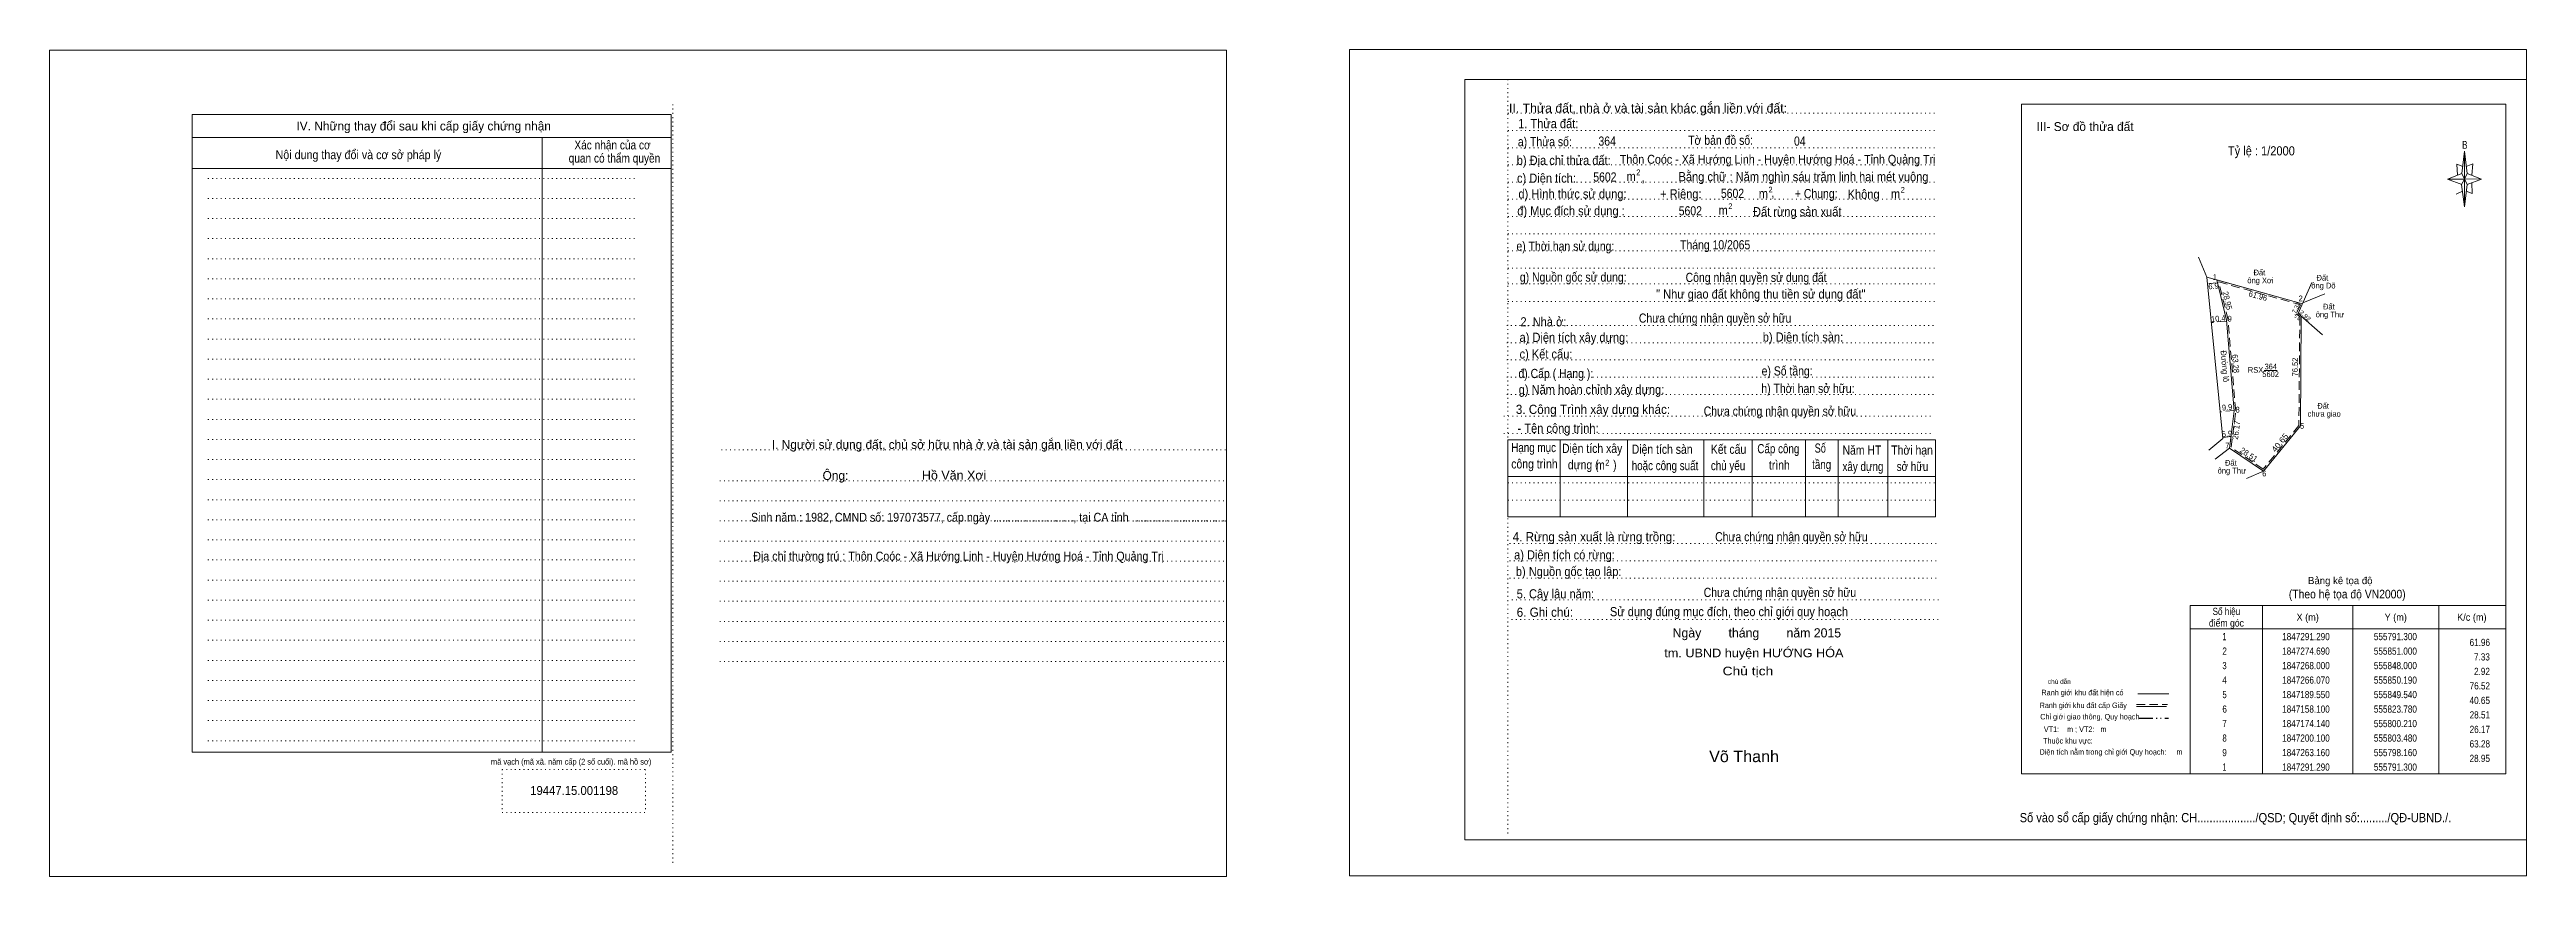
# Model space of a CAD drawing. Header units: metres. Extents: x 554280 to 556007, y 1846875 to 1847452.
import ezdxf
from ezdxf.enums import TextEntityAlignment as Align

# ---------------------------------------------------------------- set-up
doc = ezdxf.new("R2010")
doc.units = ezdxf.units.M
doc.header["$LTSCALE"] = 2
for name, pattern in [('DASH_DOUBLE_DOT', [9.2, 5, -1.2, 0.3, -1.2, 0.3, -1.2]), ('DOTTED', [1.5, 0.3, -1.2]), ('MEDIUM_DASHED', [4.5, 3, -1.5])]:
    doc.linetypes.add(name, pattern=pattern)
for name, color, linetype, lineweight in [('1', 7, 'DOTTED', 13), ('10', 7, 'Continuous', 13), ('17', 7, 'Continuous', 13), ('2', 7, 'Continuous', 13), ('30', 7, 'Continuous', 13), ('63', 7, 'Continuous', 13)]:
    doc.layers.add(name, color=color, linetype=linetype, lineweight=lineweight)
for name, color, linetype in [('11', 7, 'Continuous'), ('12', 7, 'Continuous'), ('18', 7, 'Continuous'), ('20', 7, 'Continuous'), ('3', 7, 'Continuous'), ('5', 7, 'Continuous'), ('50', 7, 'Continuous'), ('9', 7, 'Continuous')]:
    doc.layers.add(name, color=color, linetype=linetype)

msp = doc.modelspace()

# ---------------------------------------------------------------- linework, layer by layer
at = {"layer": '1', "linetype": 'Continuous'}
for p, q in [((555266.84, 1847431.09), (556007.24, 1847431.09)), ((555266.84, 1847431.09), (555266.84, 1846901.09)), ((556007.24, 1847431.09), (556007.24, 1846901.09)), ((555266.84, 1846901.09), (556007.24, 1846901.09))]:
    msp.add_line(p, q, dxfattribs=at)
at = {"layer": '1'}
for p, q in [((555296.84, 1847431.09), (555296.84, 1846905.49)), ((554714.64, 1847413.69), (554714.64, 1846883.69)), ((555296.84, 1847407.49), (555595.04, 1847407.49)), ((555296.84, 1847395.49), (555595.04, 1847395.49)), ((555296.84, 1847383.49), (555595.04, 1847383.49)), ((555296.84, 1847371.49), (555595.04, 1847371.49)), ((554390.24, 1847362.09), (554688.44, 1847362.09)), ((555296.84, 1847359.49), (555595.04, 1847359.49)), ((554390.24, 1847348.09), (554688.44, 1847348.09)), ((554390.24, 1847334.09), (554688.44, 1847334.09)), ((555296.84, 1847347.49), (555595.04, 1847347.49)), ((555296.84, 1847335.49), (555595.04, 1847335.49)), ((554390.24, 1847320.09), (554688.44, 1847320.09)), ((555296.84, 1847323.49), (555595.04, 1847323.49)), ((554390.24, 1847306.09), (554688.44, 1847306.09)), ((555296.84, 1847311.49), (555595.04, 1847311.49)), ((555296.84, 1847299.49), (555595.04, 1847299.49)), ((554390.24, 1847292.09), (554688.44, 1847292.09)), ((555296.84, 1847288.49), (555595.04, 1847288.49)), ((554390.24, 1847278.09), (554688.44, 1847278.09)), ((555296.84, 1847276.29), (555595.04, 1847276.29)), ((554390.24, 1847264.09), (554688.44, 1847264.09)), ((554390.24, 1847250.09), (554688.44, 1847250.09)), ((555296.04, 1847259.49), (555594.24, 1847259.49)), ((555296.04, 1847247.49), (555594.24, 1847247.49)), ((554390.24, 1847236.09), (554688.44, 1847236.09)), ((555296.04, 1847235.49), (555594.24, 1847235.49)), ((554390.24, 1847222.09), (554688.44, 1847222.09)), ((555296.04, 1847223.49), (555594.24, 1847223.49)), ((554390.24, 1847208.09), (554688.44, 1847208.09)), ((555294.04, 1847196.29), (555592.24, 1847196.29)), ((555296.04, 1847211.49), (555594.24, 1847211.49)), ((554390.24, 1847194.09), (554688.44, 1847194.09)), ((554390.24, 1847180.09), (554688.44, 1847180.09)), ((555294.04, 1847184.29), (555592.24, 1847184.29)), ((554390.24, 1847166.09), (554688.44, 1847166.09)), ((554748.44, 1847172.89), (555100.64, 1847172.89)), ((554390.24, 1847152.09), (554688.44, 1847152.09)), ((554747.24, 1847151.29), (555099.44, 1847151.29)), ((555296.84, 1847149.89), (555595.04, 1847149.89)), ((554390.24, 1847138.09), (554688.44, 1847138.09)), ((554747.24, 1847137.29), (555099.44, 1847137.29)), ((555296.84, 1847137.89), (555595.04, 1847137.89)), ((554390.24, 1847124.09), (554688.44, 1847124.09)), ((554390.24, 1847110.09), (554688.44, 1847110.09)), ((554747.24, 1847123.29), (555099.44, 1847123.29)), ((554747.24, 1847109.29), (555099.44, 1847109.29)), ((554390.24, 1847096.09), (554688.44, 1847096.09)), ((554747.24, 1847095.29), (555099.44, 1847095.29)), ((555298.04, 1847107.49), (555596.24, 1847107.49)), ((555298.04, 1847095.49), (555596.24, 1847095.49)), ((554390.24, 1847082.09), (554688.44, 1847082.09)), ((554747.24, 1847081.29), (555099.44, 1847081.29)), ((555298.04, 1847083.49), (555596.24, 1847083.49)), ((554390.24, 1847068.09), (554688.44, 1847068.09)), ((554747.24, 1847067.29), (555099.44, 1847067.29)), ((555299.64, 1847068.29), (555597.84, 1847068.29)), ((554390.24, 1847054.09), (554688.44, 1847054.09)), ((554390.24, 1847040.09), (554688.44, 1847040.09)), ((554747.24, 1847053.29), (555099.44, 1847053.29)), ((555299.44, 1847054.49), (555597.64, 1847054.49)), ((554390.24, 1847026.09), (554688.44, 1847026.09)), ((554747.24, 1847039.29), (555099.44, 1847039.29)), ((554747.24, 1847025.29), (555099.44, 1847025.29)), ((554390.24, 1847012.09), (554688.44, 1847012.09)), ((554390.24, 1846998.09), (554688.44, 1846998.09)), ((554390.24, 1846984.09), (554688.44, 1846984.09)), ((554390.24, 1846970.09), (554688.44, 1846970.09)), ((554595.44, 1846950.09), (554695.44, 1846950.09)), ((554595.44, 1846950.09), (554595.44, 1846920.09)), ((554695.44, 1846950.09), (554695.44, 1846920.09)), ((554595.44, 1846920.09), (554695.44, 1846920.09))]:
    msp.add_line(p, q, dxfattribs=at)
at = {"layer": '1', "linetype": 'Continuous'}
for points in [[(554279.84, 1846875.49), (555100.64, 1846875.49), (555100.64, 1847451.49), (554279.84, 1847451.49)], [(555186.44, 1846875.89), (556007.24, 1846875.89), (556007.24, 1847451.89), (555186.44, 1847451.89)]]:
    msp.add_lwpolyline(points, close=True, dxfattribs=at)
at = {"layer": '10'}
for p, q in [((555296.84, 1847179.89), (555595.04, 1847179.89)), ((555296.84, 1847179.89), (555296.84, 1847126.09)), ((555333.44, 1847179.89), (555333.44, 1847126.09)), ((555380.24, 1847179.89), (555380.24, 1847126.09)), ((555433.44, 1847179.89), (555433.44, 1847126.09)), ((555467.24, 1847179.89), (555467.24, 1847126.09)), ((555504.44, 1847179.89), (555504.44, 1847126.09)), ((555527.24, 1847179.89), (555527.24, 1847126.09)), ((555561.84, 1847179.89), (555561.84, 1847126.09)), ((555595.04, 1847179.89), (555595.04, 1847126.09)), ((555296.84, 1847154.29), (555595.04, 1847154.29)), ((555296.84, 1847126.09), (555595.04, 1847126.09))]:
    msp.add_line(p, q, dxfattribs=at)
at = {"layer": '17'}
for p, q in [((555958.24, 1847351.09), (555962.64, 1847353.09)), ((555969.44, 1847351.49), (555965.24, 1847353.09))]:
    msp.add_line(p, q, dxfattribs=at)
at = {"layer": '2'}
for p, q in [((554379.24, 1847406.69), (554713.44, 1847406.69)), ((554379.24, 1847406.69), (554379.24, 1846962.09)), ((554713.44, 1847406.69), (554713.44, 1846962.09)), ((554379.24, 1847390.69), (554713.44, 1847390.69)), ((554623.44, 1847390.69), (554623.44, 1846962.09)), ((554379.24, 1847369.09), (554713.44, 1847369.09)), ((554379.24, 1846962.09), (554713.44, 1846962.09))]:
    msp.add_line(p, q, dxfattribs=at)
msp.add_lwpolyline([(555655.04, 1847413.89), (555992.84, 1847413.89), (555992.84, 1846947.09), (555655.04, 1846947.09)], close=True, dxfattribs=at)
at = {"layer": '30'}
for p, q in [((555962.24, 1847365.49), (555964.04, 1847381.09)), ((555962.24, 1847357.89), (555952.24, 1847361.49)), ((555965.84, 1847357.89), (555964.04, 1847342.29)), ((555965.84, 1847365.49), (555975.84, 1847361.49)), ((555969.04, 1847359.09), (555969.44, 1847351.49))]:
    msp.add_line(p, q, dxfattribs=at)
for points in [[(555962.84, 1847370.29), (555958.64, 1847371.89), (555959.24, 1847364.29)], [(555965.24, 1847370.29), (555969.84, 1847372.29), (555969.04, 1847364.29)], [(555964.04, 1847361.49), (555962.24, 1847365.49), (555952.24, 1847361.49)], [(555964.04, 1847361.49), (555965.84, 1847357.89), (555975.84, 1847361.49)]]:
    msp.add_lwpolyline(points, dxfattribs=at)
for points in [[(555964.04, 1847381.09), (555965.84, 1847365.49), (555964.04, 1847361.49)], [(555964.04, 1847361.49), (555952.24, 1847361.49), (555962.24, 1847365.49), (555965.84, 1847357.89), (555975.84, 1847361.49), (555964.04, 1847361.89)], [(555964.04, 1847361.49), (555964.04, 1847342.29), (555962.04, 1847357.89)]]:
    msp.add_lwpolyline(points, close=True, dxfattribs=at)
at = {"layer": '63'}
for p, q in [((555778.52, 1847307.12), (555784.44, 1847293.18)), ((555784.44, 1847293.18), (555851, 1847274.69)), ((555784.44, 1847293.18), (555795.4, 1847180.7)), ((555848, 1847268), (555857.63, 1847289.48)), ((555851.28, 1847275.32), (555866.71, 1847281.62)), ((555865, 1847253), (555848, 1847268)), ((555798.16, 1847263.16), (555803.48, 1847200.1)), ((555824.28, 1847228.07), (555833.3, 1847228.07)), ((555795.4, 1847180.7), (555785.73, 1847172.69)), ((555823.78, 1847158.1), (555849.54, 1847189.55)), ((555800.21, 1847174.14), (555823.78, 1847158.1)), ((555823.16, 1847064.31), (555823.16, 1846947.09)), ((555886.12, 1847064.31), (555886.12, 1846947.09)), ((555946.08, 1847064.31), (555946.08, 1846947.09)), ((555772.82, 1847048.13), (555992.84, 1847048.13)), ((555735.24, 1846994.01), (555756.3, 1846994.01)), ((555735.24, 1846994.01), (555756.3, 1846994.01)), ((555736.2, 1847002.71), (555757.72, 1847002.71)), ((555736.2, 1847002.71), (555757.72, 1847002.71))]:
    msp.add_line(p, q, dxfattribs=at)
at = {"layer": '63', "linetype": 'MEDIUM_DASHED'}
for p, q in [((555791.79, 1847289.28), (555784.89, 1847288.61)), ((555797.87, 1847262.61), (555787.52, 1847261.6)), ((555803.46, 1847200.32), (555793.58, 1847199.35)), ((555801.21, 1847182.05), (555795.32, 1847181.48)), ((555735.24, 1846995.29), (555756.98, 1846995.29)), ((555735.24, 1846995.29), (555756.98, 1846995.29))]:
    msp.add_line(p, q, dxfattribs=at)
at = {"layer": '63', "linetype": 'DASH_DOUBLE_DOT', "lineweight": 25}
msp.add_line((555736.6, 1846985.89), (555757.52, 1846985.89), dxfattribs=at)
msp.add_line((555736.6, 1846985.89), (555757.52, 1846985.89), dxfattribs=at)
at = {"layer": '63'}
for points in [[(555798.16, 1847263.16), (555791.3, 1847291.29), (555851, 1847274.69)], [(555850.19, 1847266.07), (555849.54, 1847189.55), (555823.78, 1847158.1), (555811.91, 1847152.91)], [(555823.78, 1847158.1), (555800.21, 1847174.14), (555803.48, 1847200.1), (555798.16, 1847263.16)], [(555801.25, 1847182.42), (555800.21, 1847174.14), (555790.22, 1847166.39)]]:
    msp.add_lwpolyline(points, dxfattribs=at)
at = {"layer": '63', "linetype": 'MEDIUM_DASHED'}
msp.add_lwpolyline([(555792.68, 1847289.87), (555849.62, 1847274.03), (555846.78, 1847267.74), (555849.19, 1847265.63), (555848.54, 1847189.91), (555823.58, 1847159.44), (555801.27, 1847174.62), (555804.48, 1847200.08), (555799.14, 1847263.32)], close=True, dxfattribs=at)
at = {"layer": '63'}
msp.add_lwpolyline([(555772.82, 1847064.31), (555992.84, 1847064.31), (555992.84, 1846947.09), (555772.82, 1846947.09)], close=True, dxfattribs=at)

# ---------------------------------------------------------------- texts
at = {"layer": '1', "width": 0.85}
msp.add_text('mã vạch (mã xã. năm cấp (2 số cuối). mã hồ sơ)', height=4, dxfattribs=at).set_placement((554643.615, 1846953.49), align=Align.CENTER)
at = {"layer": '10'}
for s, p in [('IV. Những thay đổi sau khi cấp giấy chứng nhận', (554540.755, 1847395.49)), ('III- Sơ đồ thửa đất', (555699.42, 1847395.09)), ('I. Người sử dụng đất, chủ sở hữu nhà ở và tài sản gắn liền với đất', (554905.745, 1847173.49))]:
    msp.add_text(s, height=6.2, dxfattribs=at).set_placement(p, align=Align.CENTER)
for s, height, width, p in [('Xác nhận của cơ', 6.2, 0.85, (554672.465, 1847382.29)), ('Nội dung thay đổi và cơ sở pháp lý', 6.2, 0.9, (554495.27, 1847375.49)), ('  Thôn Coóc - Xã Hướng Linh - Huyện Hướng Hoá - Tỉnh Quảng Trị', 6.2, 0.9, (555482.94, 1847372.29)), ('Bằng chữ : Năm nghìn sáu trăm linh hai mét vuông', 6.4, 0.9, (555503.05, 1847360.09)), ('Địa chỉ thường trú : Thôn Coóc - Xã Hướng Linh - Huyện Hướng Hoá - Tỉnh Quảng Trị', 6.2, 0.9, (554913.775, 1847095.69))]:
    msp.add_text(s, height=height, dxfattribs=dict(at, width=width)).set_placement(p, align=Align.CENTER)
at = {"layer": '11', "width": 0.95}
msp.add_text('19447.15.001198', height=6.2, dxfattribs=at).set_placement((554645.72, 1846932.29), align=Align.CENTER)
at = {"layer": '12', "width": 0.9}
for s, p in [('Đất rừng sản xuất', (555467.84, 1847335.69)), ('" Như giao đất không thu tiền sử dụng đất"', (555400.26, 1847278.29))]:
    msp.add_text(s, height=6.4, dxfattribs=at).set_placement(p)
at = {"layer": '18'}
for s, width, p in [('Hồ Văn Xơi', 1.05, (554910.685, 1847152.09)), ('Sinh năm : 1982, CMND số: 197073577, cấp ngày ..........................., tại CA tỉnh ................................', 0.9, (554934.93, 1847122.75))]:
    msp.add_text(s, height=6.2, dxfattribs=dict(at, width=width)).set_placement(p, align=Align.CENTER)
at = {"layer": '2'}
for s, p in [('II. Thửa đất, nhà ở và tài sản khác gắn liền với đất:', (555297.64, 1847407.89)), (',', (555390.04, 1847359.69)), (',', (555480.44, 1847349.09))]:
    msp.add_text(s, height=6.4, dxfattribs=at).set_placement(p)
for s, height, width, p in [('1. Thửa đất:', 6.4, 0.9, (555304.04, 1847397.09)), ('a) Thửa số:', 6.4, 0.85, (555303.84, 1847384.49)), ('Tờ bản đồ số:', 6.4, 0.85, (555422.64, 1847385.49)), ('2', 4, 0.8, (555386.44, 1847364.29)), ('c) Diện tích:', 6.4, 0.9, (555303.24, 1847359.09)), ('d) Hình thức sử dụng:', 6.4, 0.9, (555304.24, 1847348.09)), ('5602', 6.4, 0.85, (555356.44, 1847359.89)), ('m', 6.4, 0.9, (555379.64, 1847360.29)), ('+ Riêng:', 6.4, 0.9, (555403.04, 1847348.09)), ('5602', 6.4, 0.85, (555445.44, 1847348.49)), ('m', 6.4, 0.9, (555471.84, 1847348.29)), ('2', 4, 0.8, (555478.64, 1847352.29)), ('+ Chung:', 6.4, 0.85, (555497.04, 1847348.29)), ('Không', 6.4, 0.9, (555533.84, 1847347.89)), ('m', 6.4, 0.9, (555564.04, 1847348.09)), ('2', 4, 0.8, (555570.84, 1847352.09)), ('đ) Mục đích sử dụng : ', 6.4, 0.9, (555303.44, 1847336.29)), ('5602', 6.4, 0.85, (555416.04, 1847336.29)), ('m', 6.4, 0.9, (555443.84, 1847336.69)), ('2', 4, 0.8, (555450.64, 1847340.69)), ('e) Thời hạn sử dụng: ', 6.4, 0.85, (555302.84, 1847311.69)), ('Tháng 10/2065', 6.4, 0.85, (555416.98, 1847312.61)), ('g) Nguồn gốc sử dụng: ', 6.4, 0.85, (555305.24, 1847290.09)), ('2. Nhà ở:', 6.4, 0.9, (555305.64, 1847258.89)), ('a) Diện tích xây dựng:', 6.4, 0.9, (555305.04, 1847248.09)), ('b) Diện tích sàn:', 6.4, 0.9, (555474.64, 1847248.29)), ('đ) Cấp ( Hạng ):', 6.4, 0.85, (555304.24, 1847222.89)), ('c) Kết cấu:', 6.4, 0.9, (555305.04, 1847236.49)), ('e) Số tầng:', 6.4, 0.85, (555473.84, 1847224.69)), ('g) Năm hoàn chỉnh xây dựng:', 6.4, 0.9, (555304.44, 1847211.69)), ('h) Thời hạn sở hữu:', 6.4, 0.85, (555473.64, 1847212.49)), ('3. Công Trình xây dựng khác:', 6.4, 0.95, (555302.44, 1847197.89)), ('- Tên công trình:', 6.4, 0.9, (555303.64, 1847184.69)), (' Số', 6.4, 0.75, (555509.04, 1847170.89)), ('công trình', 6.4, 0.85, (555299.24, 1847159.89)), ('Hạng mục', 6.4, 0.8, (555299.24, 1847171.29)), ('Diện tích xây', 6.4, 0.85, (555334.64, 1847170.69)), ('  dựng (     )', 6.4, 0.85, (555334.64, 1847159.29)), ('m', 6.4, 0.85, (555358.44, 1847159.09)), ('2', 4.028, 0.75, (555364.84, 1847161.89)), ('hoặc công suất', 6.4, 0.8, (555383.24, 1847158.69)), ('Diện tích sàn', 6.4, 0.85, (555383.24, 1847170.09)), ('chủ yếu', 6.4, 0.8, (555438.44, 1847158.69)), ('Kết cấu', 6.4, 0.85, (555438.44, 1847170.09)), ('Cấp công', 6.4, 0.8, (555470.84, 1847170.49)), ('    trình', 6.4, 0.85, (555470.84, 1847159.09)), ('tầng', 6.4, 0.8, (555509.04, 1847159.49)), ('xây dựng', 6.4, 0.8, (555530.24, 1847158.09)), ('Năm HT', 6.4, 0.85, (555530.24, 1847169.49)), ('Thời hạn', 6.4, 0.85, (555564.24, 1847169.49)), ('  sở hữu', 6.4, 0.8, (555564.24, 1847158.09)), ('4. Rừng sản xuất là rừng trồng:', 6.4, 0.95, (555300.24, 1847109.09)), ('a) Diện tích có rừng:', 6.4, 0.9, (555301.24, 1847096.49)), ('b) Nguồn gốc tạo lập:', 6.4, 0.9, (555302.44, 1847084.89)), ('5. Cây lâu năm:', 6.4, 0.9, (555303.04, 1847069.29)), ('6. Ghi chú:', 6.4, 0.95, (555303.04, 1847056.49)), ('Số vào sổ cấp giấy chứng nhận: CH.................../QSD; Quyết định số:........./QĐ-UBND./.', 6.4, 0.9, (555653.84, 1846913.29))]:
    msp.add_text(s, height=height, dxfattribs=dict(at, width=width)).set_placement(p)
for s, height, width, p in [('quan có thẩm quyền', 6.2, 0.85, (554673.815, 1847373.09)), ('b) Địa chỉ thửa đất:', 6.4, 0.9, (555335.83, 1847371.49))]:
    msp.add_text(s, height=height, dxfattribs=dict(at, width=width)).set_placement(p, align=Align.CENTER)
at = {"layer": '20'}
msp.add_text('Ông: ', height=6.2, dxfattribs=at).set_placement((554829.085, 1847151.89), align=Align.CENTER)
at = {"layer": '3', "width": 0.85}
for s, p in [('364', (555360.04, 1847384.89)), ('04', (555496.44, 1847384.89))]:
    msp.add_text(s, height=6.4, dxfattribs=at).set_placement(p)
at = {"layer": '30', "width": 0.75}
msp.add_text('B', height=5.512, dxfattribs=at).set_placement((555964.245, 1847382.69), align=Align.CENTER)
at = {"layer": '5', "width": 0.9}
msp.add_text('(Theo hệ tọa độ VN2000)', height=6, dxfattribs=at).set_placement((555882.245, 1847069.31), align=Align.CENTER)
at = {"layer": '5'}
msp.add_text('Bảng kê tọa độ', height=5, dxfattribs=at).set_placement((555877.385, 1847079.23), align=Align.CENTER)
at = {"layer": '50', "width": 0.9}
msp.add_text('Tỷ lệ : 1/2000', height=6.4, dxfattribs=at).set_placement((555799.04, 1847378.09))
at = {"layer": '50'}
msp.add_text('Ngày        tháng        năm 2015', height=6.4, dxfattribs=at).set_placement((555470.525, 1847042.09), align=Align.CENTER)
for s, height, width, p in [('tm. UBND huyện HƯỚNG HÓA', 6, 1.1, (555468.44, 1847028.29)), ('Chủ tịch', 6, 1.2, (555464.28, 1847015.69)), ('Võ Thanh', 8, 1.05, (555461.605, 1846955.17))]:
    msp.add_text(s, height=height, dxfattribs=dict(at, width=width)).set_placement(p, align=Align.CENTER)
at = {"layer": '63'}
for s, height, width, p in [('Đất ', 4, 0.95, (555821.715, 1847294.47)), ('ông Xơi', 4, 0.9, (555821.725, 1847288.97)), ('ông Dõ', 4, 0.9, (555865.645, 1847285.35)), ('Đất ', 4, 0.95, (555865.635, 1847290.85)), ('ông Thư', 4, 0.9, (555870.18, 1847265.22)), ('Đất ', 4, 0.95, (555870.175, 1847270.72)), ('RSX', 4, 0.9, (555818.3, 1847226.59)), ('364', 4, 0.85, (555828.925, 1847228.94)), ('5602', 4, 0.85, (555828.83, 1847223.59)), ('chưa giao', 4, 0.85, (555866.18, 1847196)), ('Đất ', 4, 0.95, (555866.175, 1847201.5)), ('Đất ', 4, 0.95, (555801.775, 1847161.86)), ('ông Thư', 4, 0.9, (555801.78, 1847156.36)), ('Số hiệu', 5, 0.85, (555797.975, 1847057.75)), ('X (m)', 5, 0.95, (555854.67, 1847053.71)), ('Y (m)', 5, 0.95, (555916.08, 1847053.71)), ('K/c (m)', 5, 0.95, (555969.165, 1847053.71)), ('điểm góc', 5, 0.9, (555798.005, 1847049.67)), (' 1', 5, 0.75, (555795.9, 1847040.19)), ('1847291.290', 5, 0.85, (555853.47, 1847040.19)), ('555791.300', 5, 0.85, (555915.835, 1847040.19)), (' 3', 5, 0.8, (555795.925, 1847019.97)), (' 2', 5, 0.85, (555795.95, 1847030.07)), ('1847274.690', 5, 0.85, (555853.47, 1847030.07)), ('1847268.000', 5, 0.85, (555853.47, 1847019.97)), ('555851.000', 5, 0.85, (555915.835, 1847030.07)), ('555848.000', 5, 0.85, (555915.835, 1847019.97)), ('Ranh giới khu đất hiện có ', 3.84, 0.9, (555698.32, 1847001.75)), ('Ranh giới khu đất hiện có ', 3.84, 0.9, (555698.32, 1847001.75)), ('chú dẫn', 3.199, 1.05, (555681.475, 1847009.75)), ('chú dẫn', 3.199, 1.05, (555681.475, 1847009.75)), (' 4', 5, 0.85, (555795.9, 1847009.87)), ('1847266.070', 5, 0.85, (555853.47, 1847009.87)), ('555850.190', 5, 0.85, (555915.835, 1847009.87)), ('Ranh giới khu đất cấp Giấy', 3.84, 0.9, (555698.14, 1846992.85)), ('Ranh giới khu đất cấp Giấy', 3.84, 0.9, (555698.14, 1846992.85)), ('Chỉ giới giao thông, Quy hoạch', 3.84, 0.9, (555702.74, 1846984.93)), ('Chỉ giới giao thông, Quy hoạch', 3.84, 0.9, (555702.74, 1846984.93)), (' 5', 5, 0.8, (555795.945, 1846999.77)), (' 6', 5, 0.85, (555795.945, 1846989.65)), ('1847189.550', 5, 0.85, (555853.47, 1846999.77)), ('1847158.100', 5, 0.85, (555853.47, 1846989.65)), ('555849.540', 5, 0.85, (555915.835, 1846999.77)), ('555823.780', 5, 0.85, (555915.835, 1846989.65)), ('VT1:    m ; VT2:   m', 3.84, 0.95, (555692.485, 1846976.17)), ('VT1:    m ; VT2:   m', 3.84, 0.95, (555692.485, 1846976.17)), ('Thuộc khu vực: ', 3.84, 0.9, (555688.165, 1846968.13)), ('Thuộc khu vực: ', 3.84, 0.9, (555688.165, 1846968.13)), (' 8', 5, 0.8, (555795.95, 1846969.45)), (' 7', 5, 0.8, (555795.95, 1846979.55)), ('1847174.140', 5, 0.85, (555853.47, 1846979.55)), ('1847200.100', 5, 0.85, (555853.47, 1846969.45)), ('555800.210', 5, 0.85, (555915.835, 1846979.55)), ('555803.480', 5, 0.85, (555915.835, 1846969.45)), ('Diện tích nằm trong chỉ giới Quy hoạch:     m', 3.84, 0.9, (555717.525, 1846960.35)), ('Diện tích nằm trong chỉ giới Quy hoạch:     m', 3.84, 0.9, (555717.525, 1846960.35)), (' 9', 5, 0.85, (555795.9, 1846959.33)), (' 1', 5, 0.75, (555795.9, 1846949.23)), ('1847263.160', 5, 0.85, (555853.47, 1846959.33)), ('1847291.290', 5, 0.85, (555853.47, 1846949.23)), ('555798.160', 5, 0.85, (555915.835, 1846959.33)), ('555791.300', 5, 0.85, (555915.835, 1846949.23))]:
    msp.add_text(s, height=height, dxfattribs=dict(at, width=width)).set_placement(p, align=Align.CENTER)
for s, height, rotation, width, p in [('6.9', 4, 5.546, 0.9, (555789.162, 1847285.044)), ('28.95', 4, 283.705, 0.9, (555796.714, 1847276.424)), ('61.96', 4, 344.461, 0.95, (555819.479, 1847278.216)), ('10.4', 4, 5.574, 0.9, (555792.521, 1847262.397)), ('2.92', 3, 318.611, 1.15, (555851.873, 1847265.275)), ('Đường lô', 4, 274.822, 0.95, (555794.874, 1847230.988)), ('63.28', 4, 274.822, 0.9, (555802.437, 1847232.773)), ('76.52', 4, 89.513, 0.85, (555847.869, 1847230.573)), ('9.9', 4, 5.607, 0.9, (555798.655, 1847200.548)), ('5.9', 4, 5.528, 0.9, (555798.552, 1847182.013)), ('26.17', 4, 82.821, 0.9, (555806.838, 1847186.33)), ('40.65', 4, 50.68, 1.1, (555836.821, 1847176.563))]:
    msp.add_text(s, height=height, rotation=rotation, dxfattribs=dict(at, width=width)).set_placement(p, align=Align.CENTER)
for s, height, width, p in [(' 1', 4, 0.75, (555791.3, 1847291.29)), (' 9', 4, 0.85, (555801.77, 1847262.25)), (' 3', 2.5, 0.8, (555846.97, 1847265.11)), (' 4', 2.5, 0.85, (555849.07, 1847262.95)), (' 2', 4, 0.85, (555851.2, 1847276.42)), (' 8', 4, 0.8, (555807.25, 1847198.88)), (' 5', 4, 0.8, (555852.22, 1847187.62)), (' 7', 4, 0.8, (555800.07, 1847173.85)), (' 6', 4, 0.85, (555825.82, 1847154.37)), ('61.96', 5, 0.85, (555981.81, 1847036.13)), ('7.33', 5, 0.85, (555981.72, 1847026.03)), ('76.52', 5, 0.85, (555981.82, 1847005.83)), ('2.92', 5, 0.85, (555981.75, 1847015.93)), ('40.65', 5, 0.85, (555981.79, 1846995.71)), ('28.51', 5, 0.85, (555981.84, 1846985.61)), ('26.17', 5, 0.85, (555981.82, 1846975.51)), ('28.95', 5, 0.85, (555981.79, 1846955.29)), ('63.28', 5, 0.85, (555981.82, 1846965.41))]:
    msp.add_text(s, height=height, dxfattribs=dict(at, width=width)).set_placement(p, align=Align.RIGHT)
for s, height, rotation, p in [('7.33', 3, 65.847, (555847.954, 1847271.321)), ('28.51', 4, 325.764, (555812.465, 1847167.861))]:
    msp.add_text(s, height=height, rotation=rotation, dxfattribs=at).set_placement(p, align=Align.CENTER)
at = {"layer": '9'}
for s, width, p in [('Công nhận quyền sử dụng đất ', 0.85, (555420.84, 1847289.89)), ('Chưa chứng nhận quyền sở hữu', 0.85, (555388.24, 1847261.49)), ('Chưa chứng nhận quyền sở hữu', 0.85, (555433.44, 1847196.69)), ('Chưa chứng nhận quyền sở hữu', 0.85, (555441.44, 1847109.09)), ('Chưa chứng nhận quyền sở hữu', 0.85, (555433.44, 1847070.29)), ('Sử dụng đúng mục đích, theo chỉ giới quy hoạch', 0.9, (555368.04, 1847056.89))]:
    msp.add_text(s, height=6.4, dxfattribs=dict(at, width=width)).set_placement(p)

doc.saveas('drawing.dxf')
